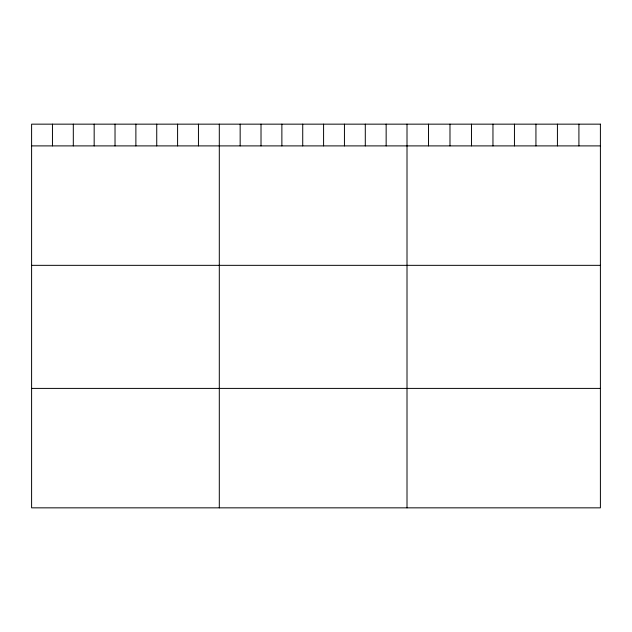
<?xml version="1.0" encoding="UTF-8"?>
<svg xmlns="http://www.w3.org/2000/svg" width="632" height="632" viewBox="0 0 632 632"><rect width="100%" height="100%" fill="white"/><g stroke="black" fill="none" stroke-linecap="round" stroke-linejoin="round"><path stroke-width="0.95" d="M31.6 145.897L600.4 145.897M31.6 265.337L600.4 265.337M31.6 388.404L600.4 388.404M578.912 124.156L578.912 145.897M557.424 124.156L557.424 145.897M535.936 124.156L535.936 145.897M514.448 124.156L514.448 145.897M492.96 124.156L492.96 145.897M471.472 124.156L471.472 145.897M449.984 124.156L449.984 145.897M428.496 124.156L428.496 145.897M407.008 124.156L407.008 507.844M386.152 124.156L386.152 145.897M365.296 124.156L365.296 145.897M344.44 124.156L344.44 145.897M323.584 124.156L323.584 145.897M302.728 124.156L302.728 145.897M281.872 124.156L281.872 145.897M261.016 124.156L261.016 145.897M240.16 124.156L240.16 145.897M219.304 124.156L219.304 507.844M198.448 124.156L198.448 145.897M177.592 124.156L177.592 145.897M156.736 124.156L156.736 145.897M135.88 124.156L135.88 145.897M115.024 124.156L115.024 145.897M94.168 124.156L94.168 145.897M73.312 124.156L73.312 145.897M52.456 124.156L52.456 145.897M600.4 124.156L31.6 124.156L31.6 507.844L600.4 507.844L600.4 124.156"/></g></svg>
